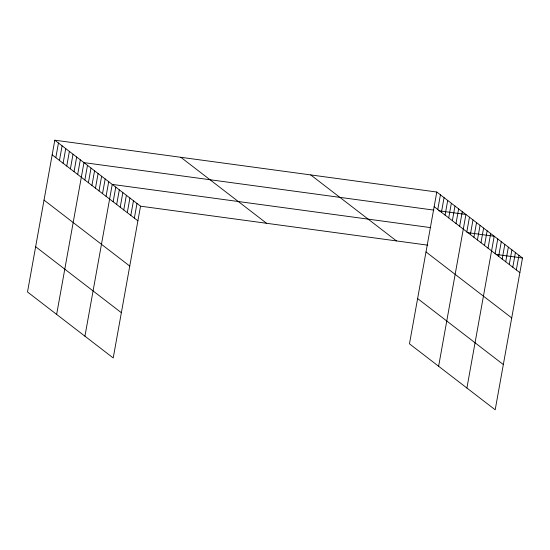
<?xml version="1.0" encoding="UTF-8"?>
<svg xmlns="http://www.w3.org/2000/svg" width="550" height="550" viewBox="0 0 550 550"><rect width="100%" height="100%" fill="white"/><g stroke="black" fill="none" stroke-linecap="round" stroke-linejoin="round"><path stroke-width="0.82" d="M54.807 140.195L27.5 291.981L113.218 357.967L140.532 206.181L54.807 140.195L436.783 192.032L522.5 258.019L495.192 409.805L409.468 343.819L436.783 192.032M55.818 157.644L58.451 143M59.462 160.449L62.095 145.805M63.106 163.254L65.739 148.61M66.749 166.059L69.383 151.415M70.393 168.864L73.026 154.22M74.037 171.662L76.67 157.025M77.681 174.467L80.314 159.83M56.643 314.414L83.958 162.628L433.792 210.107M84.858 179.994L87.491 165.351M88.392 182.717L91.025 168.073M91.926 185.439L94.566 170.796M95.466 188.162L98.099 173.518M99 190.884L101.633 176.241M102.534 193.607L105.167 178.963M106.074 196.322L108.708 181.686M84.934 336.188L112.241 184.408L430.774 227.638M113.142 201.768L115.775 187.131M116.683 204.49L119.316 189.846M120.216 207.212L122.849 192.569M123.75 209.935L126.383 195.291M127.284 212.657L129.924 198.014M130.824 215.38L133.458 200.736M134.358 218.103L136.991 203.459M437.786 209.481L440.426 194.837M441.43 212.286L444.07 197.643M445.074 215.091L447.707 200.447M448.717 217.896L451.351 203.252M452.361 220.701L454.994 206.058M456.005 223.506L458.638 208.863M459.649 226.304L462.282 211.667M438.618 366.252L465.926 214.472L438.735 210.781M466.826 231.832L469.459 217.188M470.36 234.554L473 219.911M473.901 237.277L476.534 222.633M477.434 239.999L480.067 225.356M480.968 242.722L483.608 228.078M484.509 245.444L487.142 230.801M488.043 248.167L490.676 233.523M466.902 388.032L494.209 236.246L467.026 232.554M495.117 253.605L497.75 238.968M498.651 256.327L501.284 241.691M502.184 259.05L504.817 244.406M505.725 261.772L508.358 247.129M509.259 264.495L511.892 249.851M512.793 267.218L515.426 252.574M516.326 269.94L518.966 255.296M140.532 206.181L427.756 245.163M496.134 254.444L522.5 258.019M434.149 206.676L519.867 272.663M426.002 251.934L511.72 317.921M310.729 174.928L396.447 240.914M417.615 298.561L503.332 364.547M180.861 157.307L266.578 223.286M52.174 154.839L137.892 220.825M44.034 200.097L129.752 266.076M35.64 246.723L121.364 312.709"/></g></svg>
